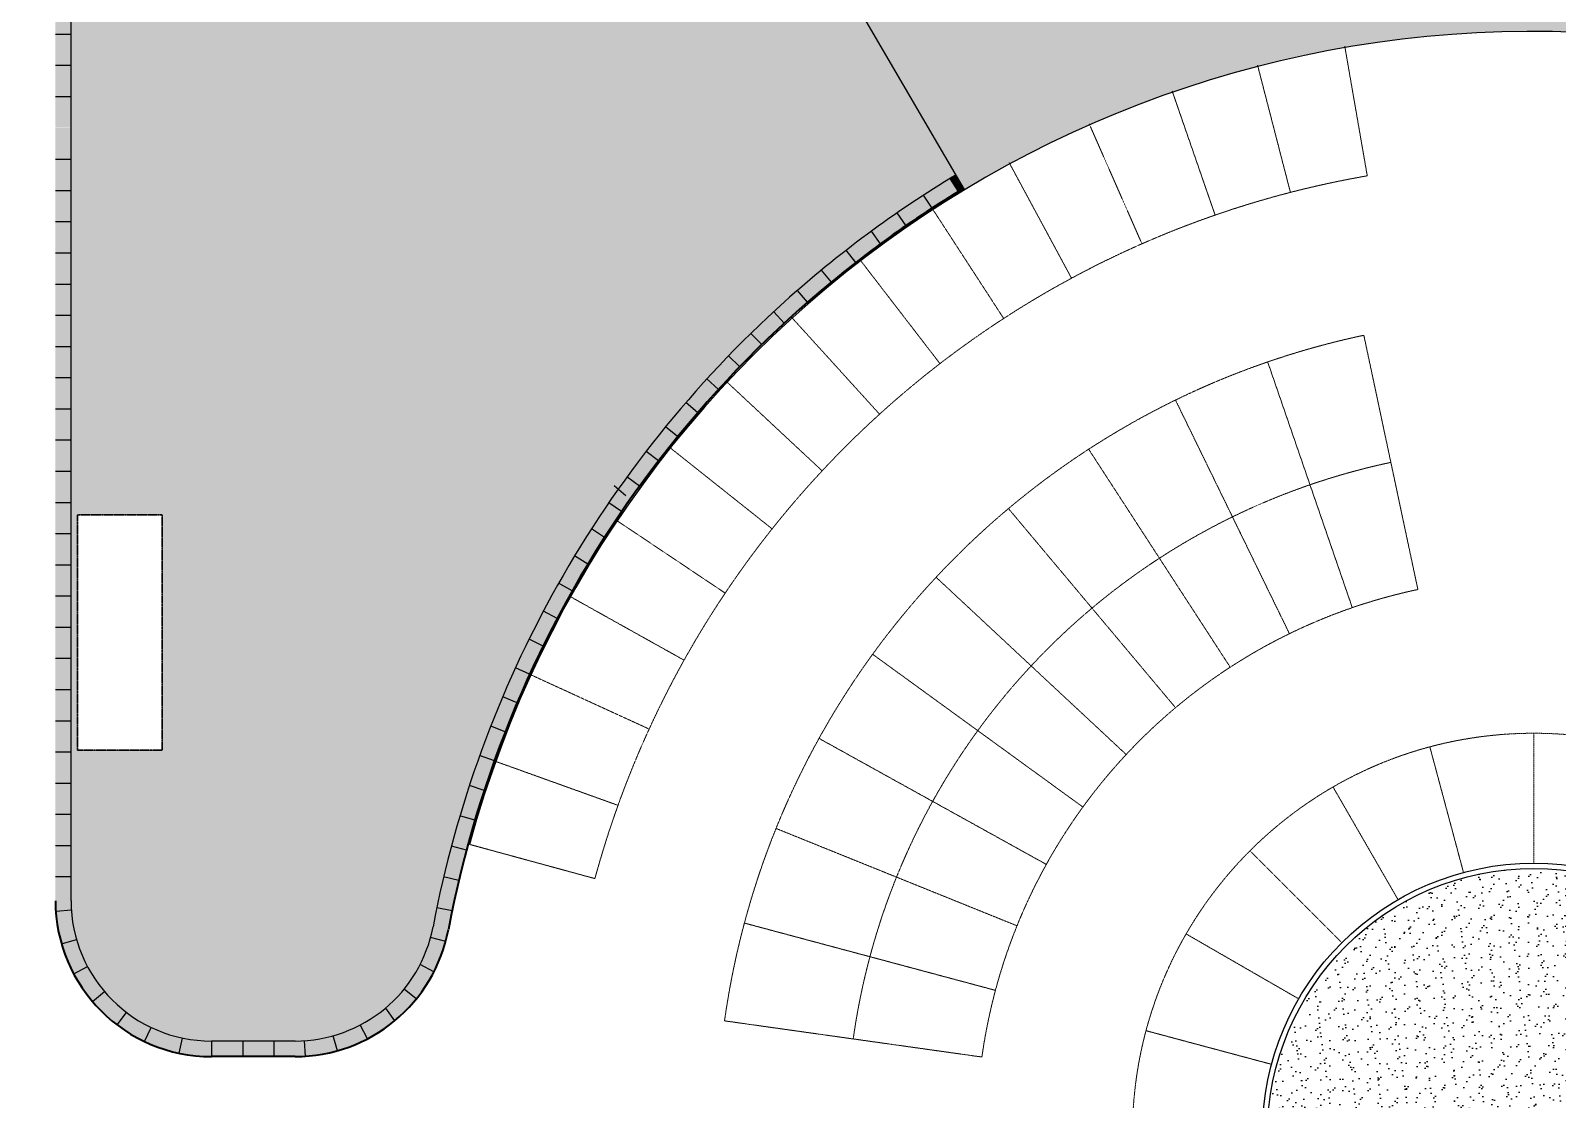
# Model space of a CAD drawing. Header units: millimetres. Extents: x -164772 to 106339, y -135449 to 107526.
# Drawn here: x -127720 to -68969, y -5533 to 35595 of the extents above; entities that cross this region are included whole.
import ezdxf

# ---------------------------------------------------------------- set-up
doc = ezdxf.new("R2010")
doc.units = ezdxf.units.MM
doc.linetypes.add('ACAD_дорога __ __ __ __ __ __ __ __ __ __ __ __ __', pattern=[7, 5, -2])
doc.linetypes.add('DASHED', pattern=[0.75, 0.5, -0.25])
doc.layers.add('graas', color=7, linetype='Continuous', lineweight=25, true_color=0x83f83f)
doc.layers.add('hatch', color=7, linetype='Continuous', lineweight=9, true_color=0x4a4a4a)
for name, color, linetype, lineweight in [('paving', 250, 'Continuous', 25), ('pr build', 5, 'Continuous', 60), ('pr road', 250, 'Continuous', 35)]:
    doc.layers.add(name, color=color, linetype=linetype, lineweight=lineweight)
doc.layers.add('project line', color=250, linetype='Continuous')

msp = doc.modelspace()

# ---------------------------------------------------------------- hatches: boundary and pattern name
at = {"layer": 'graas'}
h = msp.add_hatch(dxfattribs=at)
h.set_pattern_fill('AR-SAND', color=256, scale=15, angle=90, style=0)
h.set_pattern_definition([(127.5, (20086128.24877036, -35166053.85882878), (-734.1198559940135, -24.00046943976064), [0, -579.1200000000001, 0, -647.7, 0, -619.125]), (97.5, (20086128.24877036, -35166053.85882878), (-1075.237650852531, 674.284924707004), [0, -312.42, 0, -521.9699999999999, 0, -200.0249999999999]), (57.49999999999998, (20086128.24877036, -35166522.48882877), (-2.155777017818464, 1186.488555362187), [0, -190.5, 0, -685.8000000000001, 0, -895.3500000000001]), (47.49999999999999, (20086128.24877036, -35166522.48882877), (-334.3939848858243, 1145.334678708446), [0, -95.24999999999999, 0, -449.5799999999999, 0, -514.35])])
edge = h.paths.add_edge_path()
edge.add_line((-117541.6754624641, -3284.361524216785), (-120764.0420367754, -3284.361524216785))
edge.add_arc((-120764.042036779, 2115.638475780885), 5399.999999997817, 180.0000000000386, 270.0000000000386, ccw=False)
edge.add_line((-126164.0420367767, 2115.638475777625), (-126161.4625406482, 42274.47373970476))
edge.add_arc((-112971.6932503138, -1539156.284458524), 1581485.761235097, 89.52214120869093, 90.4778587913089, ccw=False)
edge.add_line((-99781.92395997167, 42274.47373970416), (-98863.34911363844, 41616.53721116955))
edge.add_arc((189654151.5651501, 110768853.5518665), 219696899.5820207, 210.2649924978628, 210.2684874780101)
edge.add_arc((-69889.71343111133, -6882.399719036608), 43094.06331599062, 121.0371690920496, 169.3069759478685)
edge.add_arc((-117541.6754624632, 2115.638475781816), 5399.999999998709, 269.99999999999216, 349.30577403733963, ccw=False)
h.paths.add_polyline_path([(-122660.9038956559, 16963.29322928055), (-125910.9038956559, 16963.29322928055), (-125910.9038956559, 7903.293229282877), (-122660.9038956559, 7903.293229282877)], flags=16)
h.paths.add_polyline_path([(-126161.4625406473, 7098.456192089754), (-126161.4625406473, 4859.754372380252), (-126161.4625406473, 5142.812778507869), (-126161.4625406473, 7559.754372377458)], flags=16)
h = msp.add_hatch(dxfattribs=at)
h.set_pattern_fill('AR-SAND', color=256, scale=15, angle=90, style=0)
h.set_pattern_definition([(127.5, (314046.5782749268, -463813.5757487546), (-734.1198559940135, -24.00046943976064), [0, -579.1200000000001, 0, -647.7, 0, -619.125]), (97.5, (314046.5782749268, -463813.5757487546), (-1075.237650852531, 674.284924707004), [0, -312.42, 0, -521.9699999999999, 0, -200.0249999999999]), (57.49999999999998, (314046.5782749268, -464282.205748755), (-2.15577701781857, 1186.488555362187), [0, -190.5, 0, -685.8000000000001, 0, -895.3500000000001]), (47.49999999999999, (314046.5782749268, -464282.205748755), (-334.3939848858244, 1145.334678708446), [0, -95.24999999999999, 0, -449.5799999999999, 0, -514.35])])
h.paths.add_polyline_path([(-69881.46312227965, 3357.139762134797, 1), (-69881.46312227965, -17125.86633290113, 1)])
at = {"layer": 'hatch'}
h = msp.add_hatch(dxfattribs=at)
h.set_pattern_fill('HONEY', color=256, scale=80, angle=90, style=0)
h.set_pattern_definition([(90, (0, 0), (-219.9704516, 381), [254, -508]), (210, (0, 0), (-219.9704530418713, -380.9999991675352), [254, -508]), (150, (0, 0), (-439.9409046418711, 8.324647552006501e-07), [-508, 254])])
h.paths.add_polyline_path([(-98863.34911363831, 41616.53721116953), (-91778.86056309452, 29476.71583477458, -0.2254003171087917), (-55522.04515181974, 33054.19322937033), (-55525.78207381887, 47659.36831165389), (-55594.24084803023, 47399.3092915039, -0.8021877993804688), (-69903.5399307695, 49524.99709731764, 0.1299948105789056)])
at = {"layer": 'project line'}
h = msp.add_hatch(color=256, dxfattribs=at)
h.set_gradient(color1=(87, 85, 98), rotation=129.99999999999997, one_color=1, tint=1)
h.paths.add_polyline_path([(-126761.4625406468, 35459.00842531915), (-126761.4625406468, 36659.00842532008), (-126161.4625406449, 36659.00842532008), (-126161.4625406449, 35459.0084253266)])
h = msp.add_hatch(color=256, dxfattribs=at)
h.set_gradient(color1=(87, 85, 98), rotation=129.99999999999997, one_color=1, tint=1)
h.paths.add_polyline_path([(-126761.4625406468, 34259.00842531868), (-126761.4625406505, 35459.00842532287), (-126161.4625406482, 35459.00842532287), (-126161.4625406519, 34259.00842531868)])
h = msp.add_hatch(color=256, dxfattribs=at)
h.set_gradient(color1=(87, 85, 98), rotation=129.99999999999997, one_color=1, tint=1)
h.paths.add_polyline_path([(-126761.4625406468, 33059.00842531775), (-126761.4625406468, 34259.00842531868), (-126161.4625406449, 34259.00842532566), (-126161.4625406449, 33059.00842532147)])
h = msp.add_hatch(color=256, dxfattribs=at)
h.set_gradient(color1=(87, 85, 98), rotation=129.99999999999997, one_color=1, tint=1)
h.paths.add_polyline_path([(-126761.4625406468, 31859.00842531682), (-126761.4625406468, 33059.00842531775), (-126161.4625406449, 33059.00842531775), (-126161.4625406449, 31859.00842532427)])
h = msp.add_hatch(color=256, dxfattribs=at)
h.set_gradient(color1=(87, 85, 98), rotation=129.99999999999997, one_color=1, tint=1)
h.paths.add_polyline_path([(-126761.4625406477, 30641.41524885041), (-126761.4625406477, 31841.41524885087), (-126161.4625406454, 31841.41524884715), (-126161.4625406422, 30641.41524885041)])
h = msp.add_hatch(color=256, dxfattribs=at)
h.set_gradient(color1=(87, 85, 98), rotation=129.99999999999997, one_color=1, tint=1)
h.paths.add_polyline_path([(-126761.4625406477, 29441.41524884948), (-126761.4625406477, 30641.41524884668), (-126161.4625406454, 30641.41524885041), (-126161.4625406454, 29441.4152488532)])
h = msp.add_hatch(color=256, dxfattribs=at)
h.set_gradient(color1=(87, 85, 98), rotation=129.99999999999997, one_color=1, tint=1)
edge = h.paths.add_edge_path()
edge.add_line((-91806.31111933131, 29523.75449494323), (-92108.75523416125, 30042.01597623191))
edge.add_arc((-69881.46312211713, -6884.363285557325), 43100.00000022746, 121.0452207228801, 121.3926707350836)
edge.add_line((-92332.2721520474, 29906.54828131249), (-92019.73188713443, 29394.37781867258))
edge.add_arc((-69881.4631225353, -6884.363285407848), 42499.99999988847, 121.05621172950069, 121.3926707347074, ccw=False)
h = msp.add_hatch(color=256, dxfattribs=at)
h.set_gradient(color1=(87, 85, 98), rotation=129.99999999999997, one_color=1, tint=1)
h.paths.add_polyline_path([(-126761.4625406477, 28241.41524885227), (-126761.4625406477, 29441.41524884948), (-126161.4625406454, 29441.4152488532), (-126161.4625406454, 28241.415248856)])
h = msp.add_hatch(color=256, dxfattribs=at)
h.set_gradient(color1=(87, 85, 98), rotation=129.99999999999997, one_color=1, tint=1)
h.paths.add_polyline_path([(-93030.77599965574, 28757.73700773767), (-93357.58982851429, 29260.91960011008, -0.007028520156395184), (-92332.2721520474, 29906.54828131249), (-92019.7318871308, 29394.37781866923, 0.007028520156395297)])
h = msp.add_hatch(color=256, dxfattribs=at)
h.set_gradient(color1=(87, 85, 98), rotation=129.99999999999997, one_color=1, tint=1)
edge = h.paths.add_edge_path()
edge.add_spline(control_points=[(-93426.81253409878, 28497.36252152039), (-93677.09511003716, 28428.57266690726), (-93927.17994169405, 28361.86877343016), (-94177.04834825805, 28296.86509081818)], knot_values=[314.5115615992138, 314.5115615992138, 314.5115615992138, 314.5115615992138, 316.0427980003417, 316.0427980003417, 316.0427980003417, 316.0427980003417], degree=3, periodic=0)
edge.add_line((-94177.04834826317, 28296.8650908112), (-94373.06647226968, 28580.70918523635))
edge.add_arc((-69881.46312228337, -6884.363285393412), 43099.99999999988, 483.0034623756733, 484.62832867072143, ccw=False)
edge.add_line((-93357.58982851429, 29260.91960011008), (-93030.77599965571, 28757.73700773761))
edge.add_arc((-69881.46312214134, -6884.363285298883), 42500.00000000288, 483.0034623759006, 483.6424306778782)
edge = h.paths.add_edge_path()
edge.add_line((-94032.11607760962, 28086.99587938054), (-94177.04834825994, 28296.86509081466))
edge.add_spline(control_points=[(-94177.04834825805, 28296.86509081818), (-93927.17994169405, 28361.86877343016), (-93677.09511003716, 28428.57266690726), (-93426.81253409878, 28497.36252152039)], knot_values=[314.5115615992138, 314.5115615992138, 314.5115615992138, 314.5115615992138, 316.0427980003417, 316.0427980003417, 316.0427980003417, 316.0427980003417], degree=3, periodic=0)
edge.add_arc((-69881.46312235229, -6884.36328544091), 42500.00000000287, 483.6424306775395, 484.6283286706118)
h = msp.add_hatch(color=256, dxfattribs=at)
h.set_gradient(color1=(87, 85, 98), rotation=129.99999999999997, one_color=1, tint=1)
h.paths.add_polyline_path([(-126761.4625406515, 27041.41524884808), (-126761.4625406515, 28241.41524885227), (-126161.4625406491, 28241.41524885227), (-126161.4625406454, 27041.41524885506)])
h = msp.add_hatch(color=256, dxfattribs=at)
h.set_gradient(color1=(87, 85, 98), rotation=100.00000000000003, one_color=1, tint=1)
edge = h.paths.add_edge_path()
edge.add_spline(control_points=[(-94177.04834825805, 28296.86509081818), (-94487.86313166635, 28216.00610664957), (-94798.34303581555, 28137.77789578824), (-95108.4521050954, 28061.43799117072)], knot_values=[316.0427980003417, 316.0427980003417, 316.0427980003417, 316.0427980003417, 317.9475242396723, 317.9475242396723, 317.9475242396723, 317.9475242396723], degree=3, periodic=0)
edge.add_arc((-69881.46312228337, -6884.363285389687), 43099.99999999987, 484.6283286707242, 485.8251029444486, ccw=False)
edge.add_line((-94373.06647226986, 28580.70918523617), (-94177.04834826334, 28296.8650908183))
edge = h.paths.add_edge_path()
edge.add_line((-95012.13248515528, 27389.52557149207), (-95366.91840557073, 27873.39223770653))
edge.add_arc((-69881.463122207, -6884.363285335205), 43099.99999999986, 485.8251029445734, 486.25001555936933, ccw=False)
edge.add_spline(control_points=[(-95108.4521050954, 28061.43799117072), (-94798.34303581555, 28137.77789578824), (-94487.86313166635, 28216.00610664957), (-94177.04834825805, 28296.86509081818)], knot_values=[316.0427980003417, 316.0427980003417, 316.0427980003417, 316.0427980003417, 317.9475242396723, 317.9475242396723, 317.9475242396723, 317.9475242396723], degree=3, periodic=0)
edge.add_line((-94177.04834825618, 28296.86509081818), (-94032.1160776095, 28086.99587938042))
edge.add_arc((-69881.46312225031, -6884.363285371526), 42500.00000000288, 484.6283286707777, 486.250015559296)
h = msp.add_hatch(color=256, dxfattribs=at)
h.set_gradient(color1=(87, 85, 98), rotation=100.00000000000003, one_color=1, tint=1)
h.paths.add_polyline_path([(-95968.39945495434, 26667.41390711073), (-96336.68561494237, 27141.08605571142, -0.007049097405179329), (-95366.91840557454, 27873.39223771034), (-95012.13248515528, 27389.52557149207, 0.007049097405190326)])
h = msp.add_hatch(color=256, dxfattribs=at)
h.set_gradient(color1=(87, 85, 98), rotation=129.99999999999997, one_color=1, tint=1)
h.paths.add_polyline_path([(-126761.4625406515, 25841.41524885087), (-126761.4625406477, 27041.41524885506), (-126161.4625406454, 27041.4152488518), (-126161.4625406454, 25841.41524884715)])
h = msp.add_hatch(color=256, dxfattribs=at)
h.set_gradient(color1=(87, 85, 98), rotation=100.00000000000003, one_color=1, tint=1)
h.paths.add_polyline_path([(-96905.33459586583, 25917.47158065442), (-97286.8480754935, 26380.55630817268, -0.007059814937553849), (-96336.68561494237, 27141.08605571142), (-95968.39945495434, 26667.41390711073, 0.007059814937528961)])
h = msp.add_hatch(color=256, dxfattribs=at)
h.set_gradient(color1=(87, 85, 98), rotation=100.00000000000003, one_color=1, tint=1)
h.paths.add_polyline_path([(-97820.5887860258, 25141.48966413973), (-98215.02350128329, 25593.61935284272, -0.007058778565324979), (-97286.8480754935, 26380.55630817268), (-96905.33459586583, 25917.4715806507, 0.004011694719743567), (-97428.19377458215, 25479.62334125214, 0.003046997561718647)])
h = msp.add_hatch(color=256, dxfattribs=at)
h.set_gradient(color1=(87, 85, 98), rotation=129.99999999999997, one_color=1, tint=1)
h.paths.add_polyline_path([(-126761.4625406477, 24641.41524885041), (-126761.4625406477, 25841.41524885087), (-126161.4625406454, 25841.41524885087), (-126161.4625406454, 24641.41524885739)])
h = msp.add_hatch(color=256, dxfattribs=at)
h.set_gradient(color1=(87, 85, 98), rotation=100.00000000000003, one_color=1, tint=1)
h.paths.add_polyline_path([(-98716.67820509736, 24337.10963193471), (-99123.76359450564, 24777.8833672414, -0.003300890097321348), (-98703.17396556333, 25161.21338388235, -0.003782676318147684), (-98215.02350128329, 25593.61935284272), (-97820.58878602952, 25141.48966414346, 0.007083654863390757)])
h = msp.add_hatch(color=256, dxfattribs=at)
h.set_gradient(color1=(87, 85, 98), rotation=100.00000000000003, one_color=1, tint=1)
h.paths.add_polyline_path([(-99583.78937208353, 23513.36385579597), (-100003.1163309051, 23942.50823896755, -0.007035698639730836), (-99123.76359450564, 24777.8833672414), (-98716.67820510108, 24337.10963193843, 0.007035698639737812)])
h = msp.add_hatch(color=256, dxfattribs=at)
h.set_gradient(color1=(87, 85, 98), rotation=129.99999999999997, one_color=1, tint=1)
h.paths.add_polyline_path([(-126761.4625406477, 23441.41524884948), (-126761.4625406515, 24641.41524885367), (-126161.4625406491, 24641.41524885367), (-126161.4625406529, 23441.41524884948)])
h = msp.add_hatch(color=256, dxfattribs=at)
h.set_gradient(color1=(87, 85, 98), rotation=100.00000000000003, one_color=1, tint=1)
edge = h.paths.add_edge_path()
edge.add_line((-100439.6729970968, 22669.92190977517), (-100862.4227321107, 23078.78310570204))
edge.add_arc((-69881.46312229222, -6884.363285404588), 43100.00000000088, 494.3370761598813, 495.956794425486, ccw=False)
edge.add_line((-100003.1163309051, 23942.50823896755), (-99583.78937208382, 23513.36385579589))
edge.add_arc((-174834.9288202424, 99018.56343673315), 106600.9810086354, 314.2575852509098, 314.90344313437, ccw=False)
h = msp.add_hatch(color=256, dxfattribs=at)
h.set_gradient(color1=(87, 85, 98), rotation=129.99999999999997, one_color=1, tint=1)
h.paths.add_polyline_path([(-126761.4625406477, 22241.41524884855), (-126761.4625406477, 23441.41524884948), (-126161.4625406454, 23441.41524885693), (-126161.4625406454, 22241.41524885227)])
h = msp.add_hatch(color=256, dxfattribs=at)
h.set_gradient(color1=(87, 85, 98), rotation=100.00000000000003, one_color=1, tint=1)
h.paths.add_polyline_path([(-101252.1267256218, 21788.4716823204), (-101695.0066823794, 22193.26464657537, -0.007050572859042334), (-100862.4227321109, 23078.78310570219), (-100431.1332711859, 22661.66273830789, 0.007050572859036935)])
h = msp.add_hatch(color=256, dxfattribs=at)
h.set_gradient(color1=(87, 85, 98), rotation=129.99999999999997, one_color=1, tint=1)
h.paths.add_polyline_path([(-126761.4625406477, 21041.41524884808), (-126761.4625406477, 22241.41524884855), (-126161.4625406454, 22241.41524884855), (-126161.4625406454, 21041.41524885506)])
h = msp.add_hatch(color=256, dxfattribs=at)
h.set_gradient(color1=(87, 85, 98), rotation=100.00000000000003, one_color=1, tint=1)
h.paths.add_polyline_path([(-102049.0418022948, 20891.46940896851), (-102503.1723248379, 21283.59881171077, -0.007058407279385855), (-101695.0066823757, 22193.26464657164), (-101252.1267256255, 21788.47168232412, 0.007058407279373667)])
h = msp.add_hatch(color=256, dxfattribs=at)
h.set_gradient(color1=(87, 85, 98), rotation=100.00000000000003, one_color=1, tint=1)
h.paths.add_polyline_path([(-102821.2954037355, 19971.12869053991), (-103286.3283300631, 20350.26504785107, -0.007067511471221831), (-102503.1723248379, 21283.59881171077), (-102049.0418022948, 20891.46940896851, 0.007067511471246535)])
h = msp.add_hatch(color=256, dxfattribs=at)
h.set_gradient(color1=(87, 85, 98), rotation=129.99999999999997, one_color=1, tint=1)
h.paths.add_polyline_path([(-126761.4625406477, 19841.41524884715), (-126761.4625406477, 21041.41524885506), (-126161.4625406454, 21041.4152488518), (-126161.4625406491, 19841.41524884715)])
h = msp.add_hatch(color=256, dxfattribs=at)
h.set_gradient(color1=(87, 85, 98), rotation=100.00000000000003, one_color=1, tint=1)
h.paths.add_polyline_path([(-103560.224792551, 19038.42615473648), (-104035.6896631874, 19404.39494683179, -0.00699997386915543), (-103286.3283300631, 20350.26504785107), (-102821.2954037355, 19971.12869054363, 0.006999973869166515)])
h = msp.add_hatch(color=256, dxfattribs=at)
h.set_gradient(color1=(87, 85, 98), rotation=129.99999999999997, one_color=1, tint=1)
h.paths.add_polyline_path([(-126761.4625406477, 18641.41524885739), (-126761.4625406477, 19841.41524884715), (-126161.4625406454, 19841.4152488546), (-126161.4625406454, 18641.41524885367)])
h = msp.add_hatch(color=256, dxfattribs=at)
h.set_gradient(color1=(87, 85, 98), rotation=100.00000000000003, one_color=1, tint=1)
h.paths.add_polyline_path([(-104770.7490821907, 18420.72958556288, -0.007123156217702085), (-104035.6896631874, 19404.39494683179), (-103560.224792551, 19038.42615473648, 0.00712315621768976), (-104285.0513658107, 18068.45451079407)])
h = msp.add_hatch(color=256, dxfattribs=at)
h.set_gradient(color1=(87, 85, 98), rotation=129.99999999999997, one_color=1, tint=1)
h.paths.add_polyline_path([(-126761.4625406477, 17441.41524884948), (-126761.4625406477, 18641.41524885367), (-126161.4625406454, 18641.41524885739), (-126161.4625406454, 17441.41524884948)])
h = msp.add_hatch(color=256, dxfattribs=at)
h.set_gradient(color1=(87, 85, 98), rotation=100.00000000000003, one_color=1, tint=1)
h.paths.add_polyline_path([(-104975.5112842669, 17087.6575640026), (-105470.9566700857, 17426.08609364419, -0.007055981805243147), (-104770.749082187, 18420.72958556288), (-104285.0513658107, 18068.45451079407, 0.007055981805242409)])
h = msp.add_hatch(color=256, dxfattribs=at)
h.set_gradient(color1=(87, 85, 98), rotation=129.99999999999997, one_color=1, tint=1)
h.paths.add_polyline_path([(-126761.4625406477, 16241.41524884855), (-126761.4625406477, 17441.41524884948), (-126161.4625406454, 17441.41524885693), (-126161.4625406422, 16241.415248856)])
h = msp.add_hatch(color=256, dxfattribs=at)
h.set_gradient(color1=(87, 85, 98), rotation=100.00000000000003, one_color=1, tint=1)
h.paths.add_polyline_path([(-105635.361448427, 16091.90173926954), (-106140.122365976, 16416.27253961614, -0.007027067854390843), (-105470.9566700894, 17426.08609364792), (-104975.5112842706, 17087.65756400633, 0.00702706785436632)])
h = msp.add_hatch(color=256, dxfattribs=at)
h.set_gradient(color1=(87, 85, 98), rotation=129.99999999999997, one_color=1, tint=1)
h.paths.add_polyline_path([(-126761.4625406477, 15041.41524884808), (-126761.4625406477, 16241.41524884855), (-126161.4625406454, 16241.41524885227), (-126161.4625406422, 15041.41524885879)])
h = msp.add_hatch(color=256, dxfattribs=at)
h.set_gradient(color1=(87, 85, 98), rotation=100.00000000000003, one_color=1, tint=1)
h.paths.add_polyline_path([(-106272.6158686874, 15068.63199515599), (-106786.3733192229, 15378.55663441173, -0.00709139622752806), (-106140.1223659797, 16416.27253961614), (-105635.361448427, 16091.90173926954, 0.00709139622756961)])
h = msp.add_hatch(color=256, dxfattribs=at)
h.set_gradient(color1=(87, 85, 98), rotation=100.00000000000003, one_color=1, tint=1)
h.paths.add_polyline_path([(-106878.2806496511, 14031.79058778523), (-107400.5886618018, 14327.07746599386, -0.007063757646988722), (-106786.3733192229, 15378.55663441173), (-106272.6158686837, 15068.63199515599, 0.007063757646984822)])
h = msp.add_hatch(color=256, dxfattribs=at)
h.set_gradient(color1=(87, 85, 98), rotation=129.99999999999997, one_color=1, tint=1)
h.paths.add_polyline_path([(-126761.4625406515, 13841.4152488546), (-126761.4625406477, 15041.41524885506), (-126161.4625406454, 15041.41524885506), (-126161.4625406491, 13841.41524885087)])
h = msp.add_hatch(color=256, dxfattribs=at)
h.set_gradient(color1=(87, 85, 98), rotation=100.00000000000003, one_color=1, tint=1)
h.paths.add_polyline_path([(-107454.0551978408, 12978.92759813093), (-107984.4917918511, 13259.35052825282, -0.007059265506423125), (-107400.5886618051, 14327.07746599386), (-106878.2806496511, 14031.79058778523, 0.007059265506438176)])
h = msp.add_hatch(color=256, dxfattribs=at)
h.set_gradient(color1=(87, 85, 98), rotation=129.99999999999997, one_color=1, tint=1)
h.paths.add_polyline_path([(-126761.462540644, 12641.41524885739), (-126761.462540644, 13841.4152488546), (-126161.4625406491, 13841.41524886205), (-126161.4625406491, 12641.41524885739)])
h = msp.add_hatch(color=256, dxfattribs=at)
h.set_gradient(color1=(87, 85, 98), rotation=100.00000000000003, one_color=1, tint=1)
h.paths.add_polyline_path([(-108538.0512062966, 12175.49499589535, -0.00705971159931683), (-107984.4917918511, 13259.35052825282), (-107454.0551978408, 12978.92759813093, 0.007059711599330382), (-107999.9084487481, 11910.16054186136)])
h = msp.add_hatch(color=256, dxfattribs=at)
h.set_gradient(color1=(87, 85, 98), rotation=129.99999999999997, one_color=1, tint=1)
h.paths.add_polyline_path([(-126761.4625406477, 11441.41524884947), (-126761.4625406477, 12641.41524885366), (-126161.4625406454, 12641.41524885739), (-126161.4625406422, 11441.4152488532)])
h = msp.add_hatch(color=256, dxfattribs=at)
h.set_gradient(color1=(87, 85, 98), rotation=100.00000000000003, one_color=1, tint=1)
h.paths.add_polyline_path([(-108515.3400935217, 10826.46815107348), (-109060.759533115, 11076.50341841117, -0.007059319859154323), (-108538.0512062928, 12175.49499589209), (-107999.9084487444, 11910.16054186136, 0.007059319859156589)])
h = msp.add_hatch(color=256, dxfattribs=at)
h.set_gradient(color1=(87, 85, 98), rotation=129.99999999999997, one_color=1, tint=1)
h.paths.add_polyline_path([(-126761.462540644, 10241.41524884854), (-126761.4625406477, 11441.41524884947), (-126161.4625406454, 11441.41524885692), (-126161.4625406491, 10241.41524885599)])
h = msp.add_hatch(color=256, dxfattribs=at)
h.set_gradient(color1=(87, 85, 98), rotation=100.00000000000003, one_color=1, tint=1)
h.paths.add_polyline_path([(-109553.1202186158, 9961.099701143845, -0.007072507526925811), (-109060.759533115, 11076.50341841117), (-108515.3400935217, 10826.46815107348, 0.007072507526939937), (-109000.8465699449, 9726.592095761138)])
h = msp.add_hatch(color=256, dxfattribs=at)
h.set_gradient(color1=(87, 85, 98), rotation=129.99999999999997, one_color=1, tint=1)
h.paths.add_polyline_path([(-126761.4625406477, 9041.415248851801), (-126761.4625406477, 10241.41524885227), (-126161.4625406454, 10241.41524885599), (-126161.4625406491, 9041.415248851801)])
h = msp.add_hatch(color=256, dxfattribs=at)
h.set_gradient(color1=(87, 85, 98), rotation=100.00000000000003, one_color=1, tint=1)
h.paths.add_polyline_path([(-110012.6539290853, 8834.972719283352, -0.007055330451554419), (-109553.1202186158, 9961.099701143845), (-109000.8465699449, 9726.592095761138, 0.007055330451539703), (-109453.9830593842, 8616.142055645163)])
h = msp.add_hatch(color=256, dxfattribs=at)
h.set_gradient(color1=(87, 85, 98), rotation=129.99999999999997, one_color=1, tint=1)
edge = h.paths.add_edge_path()
edge.add_spline(control_points=[(-126161.4625406473, 8181.210878210186), (-126309.6079839289, 8066.795181708454), (-126458.6900007071, 7953.525681159037), (-126608.689330783, 7841.415248854595)], knot_values=[393.4855816692534, 393.4855816692534, 393.4855816692534, 393.4855816692534, 394.60505552969, 394.60505552969, 394.60505552969, 394.60505552969], degree=3, periodic=0)
edge.add_line((-126608.6893307821, 7841.415248854595), (-126761.4625406478, 7841.415248854595))
edge.add_line((-126761.4625406477, 7841.415248854595), (-126761.4625406441, 9041.415248855323))
edge.add_line((-126761.462540644, 9041.41524885506), (-126161.4625406491, 9041.415248862337))
edge.add_line((-126161.4625406491, 9041.415248862511), (-126161.4625406491, 8181.210878206519))
edge = h.paths.add_edge_path(flags=17)
edge.add_spline(control_points=[(-126608.689330783, 7841.415248854595), (-126458.6900007071, 7953.525681159037), (-126309.6079839289, 8066.795181708454), (-126161.4625406473, 8181.210878210186)], knot_values=[393.4855816692533, 393.4855816692533, 393.4855816692533, 393.4855816692533, 394.6050555296899, 394.6050555296899, 394.6050555296899, 394.6050555296899], degree=3, periodic=0)
edge.add_line((-126161.4625406491, 8181.210878210186), (-126161.4625406491, 7841.415248854537))
edge.add_line((-126161.4625406491, 7841.415248854595), (-126608.689330782, 7841.415248858233))
h = msp.add_hatch(color=256, dxfattribs=at)
h.set_gradient(color1=(87, 85, 98), rotation=100.00000000000003, one_color=1, tint=1)
h.paths.add_polyline_path([(-110440.467403658, 7695.663179023235, -0.007059425008036361), (-110012.6539290815, 8834.972719279627), (-109453.9830593842, 8616.142055645163, 0.007059425008068465), (-109875.840893945, 7492.69297302053)])
h = msp.add_hatch(color=256, dxfattribs=at)
h.set_gradient(color1=(87, 85, 98), rotation=129.99999999999997, one_color=1, tint=1)
edge = h.paths.add_edge_path()
edge.add_line((-126761.4625406477, 6641.415248853664), (-126761.4625406441, 7727.866757122174))
edge.add_spline(control_points=[(-126761.4625406598, 7727.866757114927), (-126710.4333441987, 7765.582878640431), (-126659.5086912404, 7803.432542748327), (-126608.689330783, 7841.415248854595)], knot_values=[394.60505552969, 394.60505552969, 394.60505552969, 394.60505552969, 394.984330194494, 394.984330194494, 394.984330194494, 394.984330194494], degree=3, periodic=0)
edge.add_line((-126608.6893307783, 7841.41524885832), (-126161.4625406491, 7841.41524885832))
edge.add_line((-126161.4625406491, 7841.41524885832), (-126161.4625406491, 6641.415248857593))
edge.add_line((-126161.4625406491, 6641.415248857389), (-126761.4625406477, 6641.415248853751))
edge = h.paths.add_edge_path(flags=17)
edge.add_line((-126761.462540644, 7727.866757122378), (-126761.4625406404, 7841.415248854595))
edge.add_line((-126761.4625406408, 7841.415248854595), (-126608.6893307823, 7841.415248850957))
edge.add_spline(control_points=[(-126608.689330783, 7841.415248854595), (-126659.5086912404, 7803.432542748327), (-126710.4333441987, 7765.582878640431), (-126761.4625406598, 7727.866757114927)], knot_values=[394.60505552969, 394.60505552969, 394.60505552969, 394.60505552969, 394.984330194494, 394.984330194494, 394.984330194494, 394.984330194494], degree=3, periodic=0)
h = msp.add_hatch(color=256, dxfattribs=at)
h.set_gradient(color1=(87, 85, 98), rotation=100.00000000000003, one_color=1, tint=1)
h.paths.add_polyline_path([(-110835.6121403978, 6545.740146891723, -0.00705325324059448), (-110440.4674036617, 7695.663179023235), (-109875.8408939413, 7492.69297302053, 0.007053253240581596), (-110265.4847758732, 6358.778150155253)])
h = msp.add_hatch(color=256, dxfattribs=at)
h.set_gradient(color1=(87, 85, 98), rotation=129.99999999999997, one_color=1, tint=1)
h.paths.add_polyline_path([(-126761.4625406477, 5441.415248853198), (-126761.4625406515, 6389.395222464154), (-126161.4625406491, 6389.39522246788), (-126161.4625406491, 5441.415248860183)])
h.paths.add_polyline_path([(-126761.4625406477, 6389.395222464154), (-126761.4625406477, 6641.415248857389), (-126161.4625406454, 6641.415248853664), (-126161.4625406454, 6389.395222464154)])
h = msp.add_hatch(color=256, dxfattribs=at)
h.set_gradient(color1=(87, 85, 98), rotation=100.00000000000003, one_color=1, tint=1)
h.paths.add_polyline_path([(-111198.7302048456, 5383.213526179592, -0.007064838870162748), (-110835.6121403978, 6545.740146891723), (-110265.4847758769, 6358.778150155253, 0.007064838870157344), (-110623.5478324688, 5212.435194698206)])
h = msp.add_hatch(color=256, dxfattribs=at)
h.set_gradient(color1=(87, 85, 98), rotation=129.99999999999997, one_color=1, tint=1)
h.paths.add_polyline_path([(-126761.4625406477, 4241.415248855992), (-126761.4625406477, 5441.415248856923), (-126161.4625406454, 5441.415248860183), (-126161.4625406454, 4241.415248855992)])
h = msp.add_hatch(color=256, dxfattribs=at)
h.set_gradient(color1=(87, 85, 98), rotation=100.00000000000003, one_color=1, tint=1)
h.paths.add_polyline_path([(-111528.5037336524, 4212.213137750558, -0.007056902572352702), (-111198.7302048456, 5383.213526179592), (-110623.5478324688, 5212.435194698206, 0.007056902572355879), (-110948.7305464919, 4057.736435806422)])
h = msp.add_hatch(color=256, dxfattribs=at)
h.set_gradient(color1=(87, 85, 98), rotation=129.99999999999997, one_color=1, tint=1)
h.paths.add_polyline_path([(-126761.4625406477, 3041.415248858786), (-126761.462540644, 4241.415248859717), (-126161.4625406491, 4241.415248855992), (-126161.4625406454, 3041.415248855061)])
h = msp.add_hatch(color=256, dxfattribs=at)
h.set_gradient(color1=(87, 85, 98), rotation=100.00000000000003, one_color=1, tint=1)
h.paths.add_polyline_path([(-111825.1915300733, 3031.96906346739, -0.00705930374920778), (-111528.5037336492, 4212.213137750558), (-110948.7305464882, 4057.736435806422, 0.007059303749211951), (-111241.2881183683, 2893.922673461537)])
h = msp.add_hatch(color=256, dxfattribs=at)
h.set_gradient(color1=(87, 85, 98), rotation=129.99999999999997, one_color=1, tint=1)
h.paths.add_polyline_path([(-126748.2578742041, 1717.792231476444, -0.0165906202027911), (-126761.4625406477, 2115.63847578461), (-126761.4625406477, 3041.415248851801), (-126161.4625406454, 3041.415248858786), (-126161.4625406491, 2115.6384757739, 0.0165906202022947), (-126149.578340852, 1757.576855906795)])
h = msp.add_hatch(color=256, dxfattribs=at)
h.set_gradient(color1=(87, 85, 98), rotation=100.00000000000003, one_color=1, tint=1)
h.paths.add_polyline_path([(-112088.6463475272, 1842.817484491548, -0.007065236705960912), (-111825.1915300701, 3031.96906346739), (-111241.2881183646, 2893.922673461537, 0.007065236705962438), (-111501.0753513507, 1721.325408808931)])
h = msp.add_hatch(color=256, dxfattribs=at)
h.set_gradient(color1=(87, 85, 98), rotation=100.00000000000003, one_color=1, tint=1)
h.paths.add_polyline_path([(-112326.8484463061, 704.0876300996606, 0.0194578782590978), (-112232.8852991651, 1113.576424012936, -0.00431196504601977), (-112088.6463475309, 1842.817484491548), (-111501.0753513545, 1721.325408812656, 0.004311991998981184), (-111643.3071863994, 1002.231693706053, -0.01945768727374287), (-111747.7098329675, 547.2486472460878)])
h = msp.add_hatch(color=256, dxfattribs=at)
h.set_gradient(color1=(87, 85, 98), rotation=129.99999999999997, one_color=1, tint=1)
h.paths.add_polyline_path([(-126525.8128049008, 450.6261541932327, -0.05376087223164601), (-126748.2578742041, 1717.792231476444), (-126149.578340852, 1757.576855906795, 0.05376087223172774), (-125949.3777784754, 617.127386350694)])
h = msp.add_hatch(color=256, dxfattribs=at)
h.set_gradient(color1=(87, 85, 98), rotation=90.00000000000003, one_color=1, tint=1)
h.paths.add_polyline_path([(-126525.8128049008, 450.6261541932327), (-125949.3777784754, 617.127386350694, 0.05184815252790456), (-125530.1197424981, -418.1153582217667), (-126059.9705426994, -699.6435619988042, -0.05184815252801381)])
h = msp.add_hatch(color=256, dxfattribs=at)
h.set_gradient(color1=(87, 85, 98), rotation=100.00000000000003, one_color=1, tint=1)
h.paths.add_polyline_path([(-112731.3974807642, -343.2302217809047, 0.05211968470876604), (-112326.8484463061, 704.0876300996606), (-111747.7098329675, 547.2486472460878, -0.05211968470874793), (-112197.2087601445, -616.4378548422392)])
h = msp.add_hatch(color=256, dxfattribs=at)
h.set_gradient(color1=(87, 85, 98), rotation=90.00000000000003, one_color=1, tint=1)
h.paths.add_polyline_path([(-126059.9705426994, -699.6435619988042), (-125530.1197424943, -418.1153582217667, 0.05401217485017328), (-124876.8263841614, -1380.613865734964), (-125334.0890334423, -1769.086348122406, -0.0540121748500654)])
h = msp.add_hatch(color=256, dxfattribs=at)
h.set_gradient(color1=(87, 85, 98), rotation=90.00000000000003, one_color=1, tint=1)
h.paths.add_polyline_path([(-112878.0357761698, -1662.52482186626), (-113344.1417951857, -1284.708492101592, 0.05214674829352767), (-112731.3974807642, -343.2302217809047), (-112197.2087601445, -616.4378548422392, -0.05214674829361236)])
h = msp.add_hatch(color=256, dxfattribs=at)
h.set_gradient(color1=(87, 85, 98), rotation=90.00000000000003, one_color=1, tint=1)
h.paths.add_polyline_path([(-125334.0890334456, -1769.086348122406), (-124876.8263841614, -1380.613865734964, 0.05420001128279508), (-124029.336272144, -2183.315033515404), (-124392.4333534178, -2660.976534545842, -0.05420001128310453)])
h = msp.add_hatch(color=256, dxfattribs=at)
h.set_gradient(color1=(87, 85, 98), rotation=90.00000000000003, one_color=1, tint=1)
h.paths.add_polyline_path([(-113710.4902712799, -2504.077796013516), (-114064.2873371125, -2017.847340128807, 0.0476854228070881), (-113344.1417951857, -1284.708492101592), (-112878.0357761698, -1662.52482186626, -0.04944221491173232)])
h = msp.add_hatch(color=256, dxfattribs=at)
h.set_gradient(color1=(87, 85, 98), rotation=90.00000000000003, one_color=1, tint=1)
h.paths.add_polyline_path([(-124392.4333534215, -2660.976534549567), (-124029.336272144, -2183.315033515404, 0.05190522956897124), (-123073.9101225718, -2764.175678563724), (-123330.8487427875, -3306.377251265525, -0.05190522956881574)])
h = msp.add_hatch(color=256, dxfattribs=at)
h.set_gradient(color1=(87, 85, 98), rotation=90.00000000000003, one_color=1, tint=1)
h.paths.add_polyline_path([(-114751.8703710286, -3197.681906142228), (-115030.5929305598, -2666.349867952011, 0.05403438111626523), (-114064.2873371125, -2017.847340132532), (-113710.4902712799, -2504.077796009791, -0.05227677039684132)])
h = msp.add_hatch(color=256, dxfattribs=at)
h.set_gradient(color1=(87, 85, 98), rotation=90.00000000000003, one_color=1, tint=1)
h.paths.add_polyline_path([(-123330.8487427875, -3306.377251265525), (-123073.9101225718, -2764.175678563724, 0.05889817152132266), (-121872.4251258627, -3168.844671541779), (-121995.8654131096, -3756.009465687863, -0.05889817152141417)])
h = msp.add_hatch(color=256, dxfattribs=at)
h.set_gradient(color1=(87, 85, 98), rotation=90.00000000000003, one_color=1, tint=1)
h.paths.add_polyline_path([(-115913.1949743771, -3659.865481833882), (-116075.7850735735, -3082.315086074594, 0.05222183597463788), (-115030.5929305598, -2666.349867948285), (-114751.8703710286, -3197.681906142228, -0.05222183597456426)])
h = msp.add_hatch(color=256, dxfattribs=at)
h.set_gradient(color1=(87, 85, 98), rotation=90.00000000000003, one_color=1, tint=1)
h.paths.add_polyline_path([(-121995.8654131096, -3756.009465687863), (-121872.4251258627, -3168.844671541779, 0.05184976475833813), (-120761.4625406477, -3284.361524227495), (-120739.5823001119, -3284.361524231221), (-120739.5823001189, -3884.361524226098), (-120761.4625406477, -3884.361524226098, -0.05184976475838069)])
h = msp.add_hatch(color=256, dxfattribs=at)
h.set_gradient(color1=(87, 85, 98), rotation=90.00000000000003, one_color=1, tint=1)
h.paths.add_polyline_path([(-120739.5823001152, -3884.361524222373), (-120739.5823001152, -3284.361524227495), (-119543.8330477176, -3284.36152422377), (-119543.8330477176, -3884.361524226098)])
h = msp.add_hatch(color=256, dxfattribs=at)
h.set_gradient(color1=(87, 85, 98), rotation=90.00000000000003, one_color=1, tint=1)
h.paths.add_polyline_path([(-119543.8330477176, -3884.361524219114), (-119543.8330477176, -3284.361524227495), (-118339.574694075, -3284.361524231221), (-118339.574694075, -3884.361524222373)])
h = msp.add_hatch(color=256, dxfattribs=at)
h.set_gradient(color1=(87, 85, 98), rotation=90.00000000000003, one_color=1, tint=1)
h.paths.add_polyline_path([(-118339.574694075, -3884.361524222373), (-118339.574694075, -3284.361524227495), (-117539.0959663366, -3284.361524227495, 0.01665750712046094), (-117179.593179737, -3272.381359606004), (-117139.6484256711, -3871.05023020222, -0.01665750712012556), (-117539.0959663291, -3884.361524226098)])
h = msp.add_hatch(color=256, dxfattribs=at)
h.set_gradient(color1=(87, 85, 98), rotation=90.00000000000003, one_color=1, tint=1)
h.paths.add_polyline_path([(-117139.6484256711, -3871.05023020222), (-117179.593179737, -3272.381359606004, 0.05199446489763757), (-116075.7850735735, -3082.315086074594), (-115913.1949743771, -3659.865481833882, -0.05199446489770942)])

# ---------------------------------------------------------------- linework, layer by layer
for radius in [10441.50304751814, 10241.50304751813]:
    msp.add_circle((-69881.46312227965, -6884.363285382702), radius)
at = {"layer": 'paving'}
msp.add_lwpolyline([(-91778.86056309452, 29476.71583477458), (-98863.34911363831, 41616.53721116953)], dxfattribs=at)
msp.add_arc((-69881.46312227965, -6884.363285382702), 42441.50304751814, 195.2527618117758, 164.7472381882243, dxfattribs=at)
at = {"layer": 'pr build', "linetype": 'DASHED', "lineweight": 30, "ltscale": 10}
msp.add_lwpolyline([(-122658.3243995302, 16963.29322927496), (-122658.3243995302, 7903.293229275427), (-125908.3243995302, 7903.293229275427), (-125908.3243995302, 16963.29322927496)], close=True, dxfattribs=at)
at = {"layer": 'pr road', "linetype": 'ACAD_дорога __ __ __ __ __ __ __ __ __ __ __ __ __', "lineweight": 18, "ltscale": 0.2}
for p, q in [((-76286.49524568932, 30005.22486568479), (-77152.08255831737, 34989.24931778577)), ((-79243.67850680536, 29367.74143111756), (-80508.65936093571, 34265.51795397377)), ((-82139.7505974097, 28493.60356736886), (-83795.89455028975, 33273.3084354145)), ((-84955.8009524688, 27388.51942731956), (-86992.30262136486, 32018.96782696111)), ((-90067.6403199977, 30515.74701047832), (-87665.09247170461, 26064.21297550578)), ((-90275.58927422974, 24515.41010481309), (-93030.74172402758, 28757.684234886)), ((-95813.79291064272, 26787.05295670223), (-92727.34524775835, 22779.28147324458)), ((-98452.59899782835, 24578.95177805381), (-95051.96014872639, 20834.08237628689)), ((-100959.9595852078, 22104.89433884486), (-97261.02290949019, 18654.34960927725)), ((-103144.4779166815, 19569.78283176762), (-99185.22155065907, 16421.34186225202)), ((-100991.687731257, 13948.78518613525), (-105194.6533191561, 16763.65139067969)), ((-106988.8206270843, 13835.04836192825), (-102572.2999396024, 11368.72792242332)), ((-103917.1167092801, 8718.214558134365), (-108515.3396774784, 10826.46796035585)), ((-69881.46312227965, 3557.139762135263), (-69881.46312227965, 8557.139762135263)), ((-72583.9229704731, 3201.354173490821), (-73878.01819598608, 8030.983304936482)), ((-109875.8408939431, 7492.692973027981), (-105114.8185454279, 5783.581144691023)), ((-75102.21464603886, 2158.243607460565), (-77602.21464603886, 6488.370626382573)), ((-106004.1550004829, 2965.371834389909), (-110884.3845620768, 4296.443188293415)), ((-77264.72073295971, 498.8943252969038), (-80800.2546388924, 4034.428231230049)), ((-78924.07001512291, -1663.611761623952), (-83254.19703404492, 836.3882383760501)), ((-79967.18058115317, -4181.90343718925), (-84796.80971259883, -2887.808211676735))]:
    msp.add_line(p, q, dxfattribs=at)
at = {"layer": 'pr road'}
msp.add_line((-117539.0959663375, -3884.361524226098), (-120761.4625406477, -3884.361524226098), dxfattribs=at)
at = {"layer": 'pr road', "linetype": 'ACAD_дорога __ __ __ __ __ __ __ __ __ __ __ __ __', "lineweight": 18, "ltscale": 0.2}
for points in [[(-74339.40227456277, 14088.59147667377), (-76418.5191827405, 23870.06748401145)], [(-76862.13369824764, 13388.9761348153), (-80117.81524281882, 22844.16189080807)], [(-79280.7994021017, 12387.13199743214), (-83664.51086999223, 21375.07246042326)], [(-81559.34265135162, 11097.99425308271), (-87005.73300150203, 19484.69993253708)], [(-83663.79561428053, 9540.780976287133), (-90091.67171114616, 17201.22540747658)], [(-85562.78574436044, 7738.706630299377), (-92876.32276055243, 14558.69023092468)], [(-87228.00347266419, 5718.635992932643), (-95318.17341641316, 11596.48851585719)], [(-88634.62423832834, 3510.683664595286), (-97380.82130972229, 8358.779867058198)], [(-89761.67856558299, 1147.765128964602), (-99033.51711125093, 4893.831063123929)], [(-90592.36467033325, -1334.893941061528), (-100251.6229332236, 1253.296509963504)], [(-91114.29893606182, -3900.282817014915), (-101016.9796234772, -2508.551807414697)]]:
    msp.add_lwpolyline(points, dxfattribs=at)
msp.add_circle((-69881.46312227965, -6884.363285382702), 15441.50304751814, dxfattribs=at)
for radius, start, end in [(37441.50304751814, 99.84990366871061, 164.7476983561957), (31441.50304751814, 102.0000000001686, 171.9999999999849), (26441.50304751814, 102.0000000001686, 171.9999999999849), (21441.50304751814, 102.0000000001686, 171.9999999999849)]:
    msp.add_arc((-69881.46312227965, -6884.363285382702), radius, start, end, dxfattribs=at)
at = {"layer": 'pr road'}
for centre, radius, start, end in [((-69881.46312228151, -6884.363285386427), 42499.99999999788, 121.056211729761, 169.3058057613115), ((-69881.46312227965, -6884.363285389687), 42500, 121.056211729761, 130.4028942169832), ((-120761.4625406477, 2115.6384757739), 6000, 180, 270), ((-117539.0959663375, 2115.6384757739), 6000, 270, 349.3058057613115)]:
    msp.add_arc(centre, radius, start, end, dxfattribs=at)
at = {"layer": 'project line'}
for p, q in [((-126161.4625406473, 2115.6384757739), (-126161.4625406482, 42274.47373970416)), ((-126761.4625406468, 35459.00842532101), (-126161.4625406482, 35459.00842532101)), ((-126761.4625406468, 34259.00842532194), (-126161.4625406482, 34259.00842532194)), ((-126761.4625406468, 33059.00842532147), (-126161.4625406482, 33059.00842532147)), ((-126761.4625406477, 30641.41524885041), (-126161.4625406491, 30641.41524885041)), ((-126761.4625406477, 29441.41524885134), (-126161.4625406491, 29441.41524885134)), ((-92020.96079268659, 29396.39166839285), (-92332.2721520474, 29906.54828131249)), ((-93030.74172402758, 28757.68423487855), (-93357.58982851429, 29260.91960011008)), ((-126761.4625406477, 28241.41524885227), (-126161.4625406491, 28241.41524885227)), ((-94031.52549197178, 28086.14068169803), (-94373.06647226986, 28580.70918523617)), ((-95012.13248515528, 27389.52557149207), (-95366.91840557082, 27873.39223770662)), ((-126761.4625406477, 27041.4152488518), (-126161.4625406491, 27041.4152488518)), ((-95968.39945495062, 26667.41390710701), (-96336.68561494237, 27141.08605571142)), ((-96905.33459586583, 25917.4715806507), (-97286.8480754935, 26380.55630817268)), ((-126761.4625406477, 25841.41524885087), (-126161.4625406491, 25841.41524885087)), ((-97820.58847356381, 25141.48930597309), (-98215.02350128329, 25593.61935284272)), ((-98716.67820510108, 24337.10963193843), (-99123.76359450564, 24777.8833672414)), ((-126761.4625406477, 24641.4152488518), (-126161.4625406491, 24641.4152488518)), ((-99583.62100260824, 23513.19154439964), (-100003.1163309051, 23942.50823896755)), ((-126761.4625406477, 23441.4152488532), (-126161.4625406491, 23441.4152488532)), ((-100439.6729970968, 22669.92190977517), (-100862.4227321109, 23078.78310570219)), ((-126761.4625406477, 22241.41524885227), (-126161.4625406491, 22241.41524885227)), ((-101252.1267256255, 21788.47168232412), (-101695.0066823794, 22193.26464657537)), ((-102049.0418022948, 20891.46940896851), (-102503.1723248379, 21283.59881171077)), ((-126761.4625406477, 21041.4152488518), (-126161.4625406491, 21041.4152488518)), ((-102821.2954037392, 19971.12869054363), (-103286.3283300631, 20350.26504785107)), ((-126761.4625406477, 19841.41524885274), (-126161.4625406491, 19841.41524885274)), ((-103560.224792551, 19038.42615473648), (-104035.6896631874, 19404.39494683179)), ((-126761.4625406477, 18641.41524885367), (-126161.4625406491, 18641.41524885367)), ((-104285.0511248054, 18068.45433599274), (-104770.7490821907, 18420.72958556288)), ((-104813.5407114232, 17689.86472084145), (-105267.6712339663, 18081.99412358371)), ((-126761.4625406477, 17441.4152488532), (-126161.4625406491, 17441.4152488532)), ((-104975.5112842706, 17087.65756400633), (-105470.9566700857, 17426.08609364419)), ((-126761.4625406477, 16241.41524885227), (-126161.4625406491, 16241.41524885227)), ((-105635.3614484307, 16091.90173926954), (-106140.122365976, 16416.27253961614)), ((-106272.0533266969, 15068.29264120063), (-106786.3733192229, 15378.55663441173)), ((-126761.4625406477, 15041.41524885366), (-126161.4625406491, 15041.41524885366)), ((-106878.1087010338, 14031.69337661848), (-107400.5886618018, 14327.07746599386)), ((-126761.4625406477, 13841.4152488546), (-126161.4625406491, 13841.4152488546)), ((-107454.0547403794, 12978.92735628881), (-107984.4917918511, 13259.35052825282)), ((-126761.4625406477, 12641.41524885366), (-126161.4625406491, 12641.41524885366)), ((-107999.9084060092, 11910.16052079019), (-108538.0512062966, 12175.49499589535)), ((-126761.4625406477, 11441.4152488532), (-126161.4625406491, 11441.4152488532)), ((-108515.3396774784, 10826.4679603484), (-109060.759533115, 11076.50341841117)), ((-126761.4625406477, 10241.41524885413), (-126161.4625406491, 10241.41524885413)), ((-109000.8465699449, 9726.592095761138), (-109553.1202186158, 9961.099701143845)), ((-126761.4625406477, 9041.41524885506), (-126161.4625406491, 9041.41524885506)), ((-109453.9830593842, 8616.142055645163), (-110012.6539290853, 8834.972719283352)), ((-126761.4625406477, 7841.415248854595), (-126161.4625406491, 7841.415248854595)), ((-109873.7181298405, 7491.929888291794), (-110440.4674036617, 7695.663179023235)), ((-126761.4625406477, 6641.415248853664), (-126161.4625406491, 6641.415248853664)), ((-110265.4847758769, 6358.778150155253), (-110835.6121403978, 6545.740146891723)), ((-126761.4625406477, 5441.415248855061), (-126161.4625406491, 5441.415248855061)), ((-110623.5478324688, 5212.435194698206), (-111198.7302048456, 5383.213526179592)), ((-126761.4625406477, 4241.415248855992), (-126161.4625406491, 4241.415248855992)), ((-110948.7305464882, 4057.736435806422), (-111528.5037336524, 4212.213137750558)), ((-126761.4625406477, 3041.415248855061), (-126161.4625406491, 3041.415248855061)), ((-111240.2984119163, 2893.688687155533), (-111825.191530077, 3031.96906346739)), ((-111498.2926712095, 1720.750033938835), (-112088.6463475272, 1842.817484491548)), ((-126748.2578742041, 1717.792231476444), (-126149.5783408482, 1757.576855906795)), ((-126525.8128049008, 450.6261541932327), (-125949.3777784754, 617.127386350694)), ((-111742.8801847, 545.9407097255316), (-112326.8484463061, 704.0876300996606)), ((-126059.9705426994, -699.6435619988042), (-125530.1197424943, -418.1153582217667)), ((-112197.2087601445, -616.4378548422392), (-112731.3974807642, -343.2302217809047)), ((-125334.0890334423, -1769.086348122406), (-124876.8263841614, -1380.613865734964)), ((-112878.0357761698, -1662.52482186626), (-113344.1417951857, -1284.708492101592)), ((-124392.4333534178, -2660.976534545842), (-124029.3362721408, -2183.315033511679)), ((-114064.2873371125, -2017.847340128807), (-113710.4902712799, -2504.077796009791)), ((-123330.8487427875, -3306.377251265525), (-123073.9101225718, -2764.175678559999)), ((-114751.9662390135, -3197.499151894779), (-115030.5929305598, -2666.349867948285)), ((-121995.8654131096, -3756.009465687863), (-121872.4251258627, -3168.844671541779)), ((-117539.0959663375, -3284.361524225633), (-120761.4625406477, -3284.361524225633)), ((-120739.5823001152, -3884.438044875815), (-120739.5823001152, -3284.361524227495)), ((-119543.8330477176, -3884.361524226098), (-119543.8330477176, -3284.361524227495)), ((-118339.574694075, -3884.361524226098), (-118339.574694075, -3284.361524227495)), ((-117139.6484256711, -3871.05023020222), (-117179.593179737, -3272.381359606004)), ((-115912.6729098733, -3661.719952444966), (-116075.7850735735, -3082.315086070868))]:
    msp.add_line(p, q, dxfattribs=at)
for centre, radius, start, end in [((-69881.46312227871, -6884.36328539155), 43100.00000000235, 121.0452207228479, 131.9681338763077), ((-69881.46312227965, -6884.363285389687), 43100, 131.9681338763077, 169.3058057613115), ((-120761.4625406477, 2115.6384757739), 5400, 180, 270), ((-117539.0959663375, 2115.6384757739), 5400, 270, 349.3058057613115)]:
    msp.add_arc(centre, radius, start, end, dxfattribs=at)

doc.saveas('drawing.dxf')
